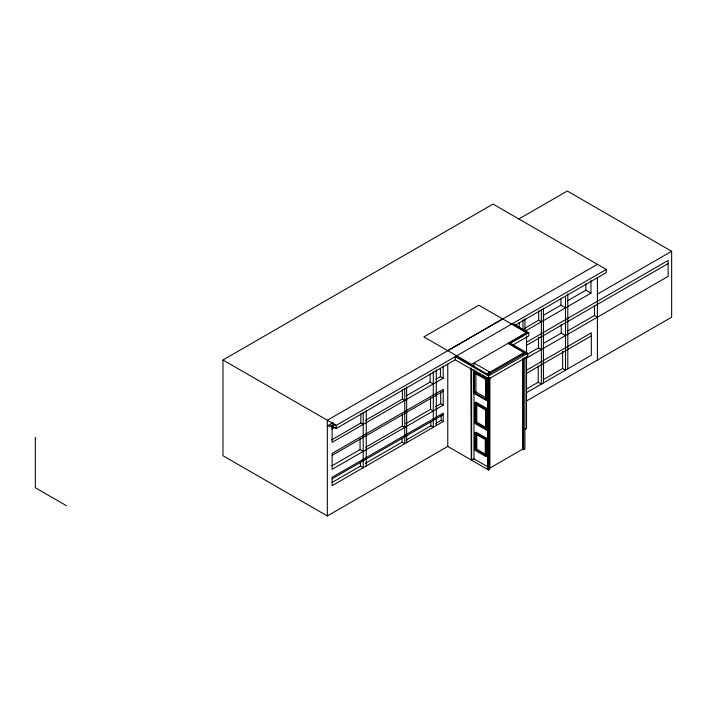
<?xml version="1.0" encoding="UTF-8"?>
<svg xmlns="http://www.w3.org/2000/svg" width="707" height="707" viewBox="0 0 707 707"><rect width="100%" height="100%" fill="white"/><g stroke="black" fill="none" stroke-linecap="round" stroke-linejoin="round"><path stroke-width="1.06" d="M523.604 354.048L524.93 353.085L507.988 343.381M471.622 368.78L471.622 460.222L473.99 458.852L489.916 468.052L522.579 449.184L523.604 449.776L524.93 448.963L524.93 357.495M489.324 378.095L489.324 469.572L488.564 470.005L447.761 446.444L327.341 515.969L222.979 455.715L222.979 359.987L493.044 204.067L606.288 269.447L606.288 272.602L514.678 325.494M518.744 219.055L567.288 191.031L671.65 251.285L671.65 317.178L526.344 401.072M447.761 350.601L502.65 318.91L526.512 332.688L471.622 364.379L423.864 336.921L478.763 305.23L502.65 318.91M597.406 264.321L327.341 420.241L327.341 515.969M333.068 422.636L327.341 425.95L330.204 426.188L332.308 427.399L332.308 426.259L335.171 424.607M330.204 426.188L334.013 423.979M222.979 359.987L336.223 425.367L455.22 356.664L488.564 375.912L488.564 470.005M606.288 269.447L456.13 356.142L488.06 374.569L525.522 352.943L508.669 343.213L527.015 332.617L511.948 323.921M332.131 428.99L334.95 427.355M332.308 426.259L336.223 428.522L455.22 359.819L488.564 379.067L527.749 356.443L527.749 353.288L510.445 343.302L528.809 332.697L528.809 335.852L512.275 345.396M567.332 300.917L585.856 290.224L590.955 293.166L590.955 280.608M543.436 315.287L560.916 305.194L565.52 307.854M406.322 395.832L430.095 382.098L433.294 383.945M436.086 379.102L440.417 376.601L443.209 378.218L443.209 365.881M524.992 328.136L538.672 320.236L541.368 321.8M331.645 439.895L360.826 423.042L363.195 424.412M365.775 420.188L402.371 399.057L404.74 400.427M443.209 378.218L332.131 442.352L332.131 426.427M590.955 293.166L524.956 331.274L524.956 318.707M597.406 294.147L671.65 251.285M482.377 375.037L487.777 378.157L487.777 399.667L486.398 400.462L473.796 393.189L473.796 371.679L475.175 370.883L476.978 371.917M526.777 342.038L668.133 260.432L668.133 276.349L526.777 357.963M332.131 455.335L443.209 391.201M526.777 345.193L668.133 263.587M523.914 352.537L487.547 373.535L489.324 373.844M543.763 343.213L561.243 333.121L565.52 335.595M331.822 465.904L360.066 449.599L363.195 451.402M405.8 423.608L430.528 409.335L433.294 410.926M488.564 375.912L527.749 353.288M435.485 406.737L440.682 403.741L443.209 405.199L443.209 389.274L332.131 453.417L332.131 469.333L443.209 405.199M365.775 447.178L402.371 426.047L404.74 427.417M526.618 354.711L538.478 347.871L541.368 349.541M567.739 330.929L594.481 315.499L597.406 317.187M473.796 371.679L486.398 378.952L487.777 378.157M474.547 392.747L485.638 399.155L485.638 379.394L474.547 372.987L474.547 392.747L475.926 391.952L486.098 397.82M332.131 478.772L443.209 414.638M332.157 482.421L360.393 466.116L363.195 467.734L363.195 412.084M365.439 463.315L402.044 442.184L404.74 443.749L404.74 388.099M526.777 370.097L591.317 332.838L591.317 355.259L526.777 392.518M406.092 440.116L430.819 425.835L433.294 427.267L433.294 371.608M435.945 423.334L441.141 420.338L443.209 421.531L443.209 413.135L332.131 477.269L332.131 485.665L443.209 421.531M474.804 402.76L475.926 402.115L487.574 408.84L486.451 409.486L474.804 402.76L474.804 423.396L486.451 430.121L487.574 429.476M526.777 373.19L591.317 335.922M526.353 389.115L538.213 382.266L541.368 384.095L541.368 309.233M543.338 379.65L562.657 368.497L565.52 370.15L565.52 296.33M475.687 422.883L485.576 428.601L485.576 409.998L475.687 404.28L475.687 422.883L476.801 422.238L485.797 427.435M475.042 432.755L476.058 432.163L487.052 438.508L487.052 456.033L486.027 456.616L475.042 450.271L475.042 432.755L486.027 439.1L487.052 438.508M475.802 449.838L485.267 455.299L485.267 439.542L475.802 434.071L475.802 449.838L476.818 449.245L485.347 454.168M524.665 429.591L526.512 428.522L526.512 356.92M512.769 323.444L528.809 332.697M523.604 353.898L522.579 353.306L522.579 355.515M488.307 373.102L489.324 373.685M478.78 372.96L480.574 373.994M489.324 469.572L488.307 468.98L487.547 469.413L487.547 377.945M66.37 505.664L35.35 487.759L35.35 437.403M470.835 367.781L471.251 460.01M597.406 277.701L597.406 360.049M594.481 305.919L594.481 315.499M585.856 283.94L585.856 290.224M567.801 293.971L567.801 368.833M562.657 351.317L562.657 368.497M561.243 324.61L561.243 333.121M560.916 298.911L560.916 305.194M543.444 308.031L543.444 382.894M538.672 310.815L538.672 320.236M538.478 337.221L538.478 347.871M538.213 366.164L538.213 382.266M526.512 335.993L526.512 353.615M523.604 358.308L523.604 449.776M522.959 319.864L522.959 330.337M522.579 358.82L522.579 449.184M519.141 322.896L519.141 328.128M489.916 374.374L489.916 372.165L473.99 362.974L473.99 366.314M489.916 377.679L489.916 468.052M486.451 409.486L486.451 430.121M486.398 378.952L486.398 400.462M486.027 439.1L486.027 456.616M476.801 403.635L476.801 422.238M476.818 433.488L476.818 449.245M475.926 373.287L475.926 391.952M473.99 369.62L473.99 458.852M455.22 356.664L455.22 359.819M447.761 364.105L447.761 446.444M441.141 415.407L441.141 420.338M440.682 391.89L440.682 403.741M440.417 368.382L440.417 376.601M436.281 369.885L436.281 425.534M430.819 421.893L430.819 425.835M430.528 397.484L430.528 409.335M430.095 373.879L430.095 382.098M406.658 386.985L406.658 442.635M402.371 389.813L402.371 399.057M402.371 414.196L402.371 426.047M402.044 438.243L402.044 442.184M366.261 410.307L366.261 465.957M360.826 413.798L360.826 423.042M360.393 462.175L360.393 466.116M360.066 438.826L360.066 449.599M336.223 425.367L336.223 428.522"/></g></svg>
